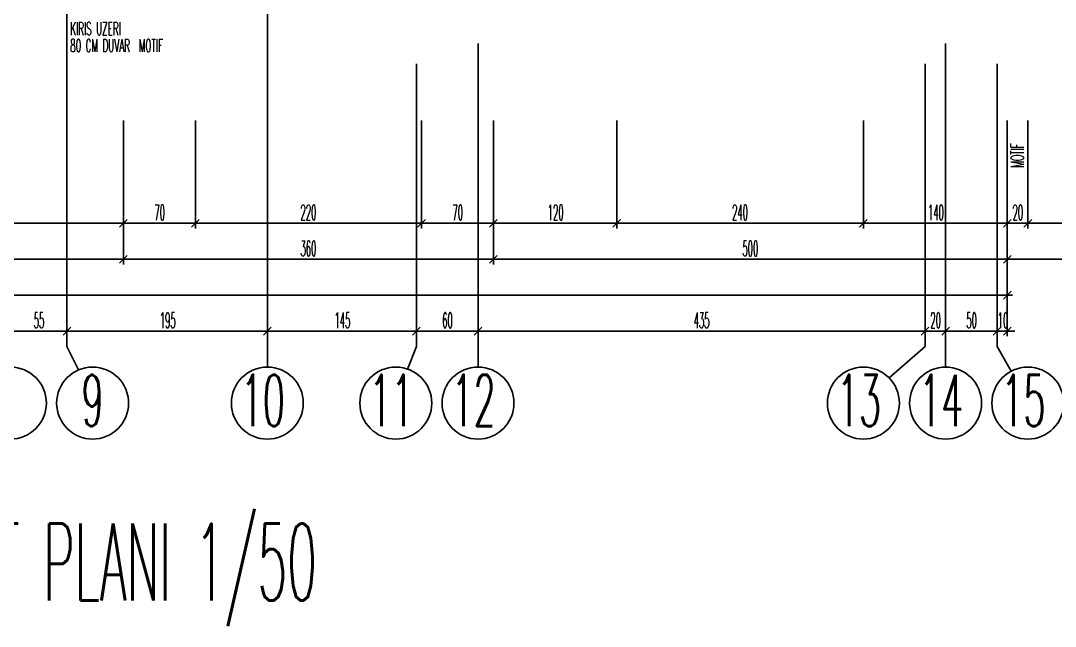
# Model space of a CAD drawing. Extents: x 78 to 306, y -397 to 18.
# Drawn here: x 276.4251 to 276.6265, y -396.89 to -396.7722 of the extents above; entities that cross this region are included whole.
import ezdxf

# ---------------------------------------------------------------- set-up
doc = ezdxf.new("R2010")
doc.units = 0
doc.header["$LTSCALE"] = 0.5
doc.header["$MEASUREMENT"] = 0
doc.linetypes.add('DASHDOT2', pattern=[0.5, 0.25, -0.125, 0, -0.125])
doc.layers.get('0').update_dxf_attribs({"linetype": 'CONTINUOUS'})
for name, color, linetype in [('AKS', 5, 'DASHDOT2'), ('KAPI', 1, 'CONTINUOUS'), ('KOLON', 4, 'CONTINUOUS'), ('OLCU', 31, 'CONTINUOUS'), ('TEFRIS', 11, 'CONTINUOUS')]:
    doc.layers.add(name, color=color, linetype=linetype)
doc.styles.add('OLCU', font='romans.shx', dxfattribs={"width": 0.6, "height": 0.125})
doc.styles.add('OLCUIC', font='ROMANS.SHX', dxfattribs={"width": 0.4, "height": 0.15})

msp = doc.modelspace()

# ---------------------------------------------------------------- linework, layer by layer
at = {"color": 0, "linetype": 'ByBlock'}
for p, q in [((276.445893941935, -396.8108098737721), (276.444393941935, -396.8123098737721)), ((276.444393941935, -396.8123098737721), (276.445893941935, -396.8108098737721)), ((276.458393941935, -396.8123098737721), (276.459893941935, -396.8108098737721)), ((276.459893941935, -396.8108098737721), (276.458393941935, -396.8123098737721)), ((276.502393941935, -396.8123098737721), (276.503893941935, -396.8108098737721)), ((276.503893941935, -396.8108098737721), (276.502393941935, -396.8123098737721)), ((276.516393941935, -396.8123098737721), (276.517893941935, -396.8108098737721)), ((276.517893941935, -396.8108098737721), (276.516393941935, -396.8123098737721)), ((276.540393941935, -396.8123098737721), (276.541893941935, -396.8108098737721)), ((276.541893941935, -396.8108098737721), (276.540393941935, -396.8123098737721)), ((276.588393941935, -396.8123098737721), (276.589893941935, -396.8108098737721)), ((276.589893941935, -396.8108098737721), (276.588393941935, -396.8123098737721)), ((276.616393941935, -396.8123098737721), (276.617893941935, -396.8108098737721)), ((276.6178939419353, -396.8108098737721), (276.6163939419353, -396.8123098737721)), ((276.6218939419353, -396.8108098737721), (276.6203939419353, -396.8123098737721)), ((276.6203939419353, -396.8123098737721), (276.6218939419353, -396.8108098737721)), ((276.4443939419353, -396.8193098737721), (276.4458939419353, -396.8178098737721)), ((276.4458939419346, -396.8178098737721), (276.4443939419345, -396.8193098737721)), ((276.5178939419346, -396.8178098737721), (276.5163939419346, -396.8193098737721)), ((276.5163939419346, -396.8193098737721), (276.5178939419346, -396.8178098737721)), ((276.6178939419353, -396.8178098737721), (276.6163939419353, -396.8193098737721)), ((276.6163939419353, -396.8193098737721), (276.6178939419353, -396.8178098737721)), ((276.6163939419353, -396.8263098737721), (276.6178939419353, -396.8248098737721)), ((276.4333939419353, -396.8333098737721), (276.4348939419353, -396.8318098737721)), ((276.4348939419353, -396.8318098737721), (276.4333939419353, -396.8333098737721)), ((276.4723939419353, -396.8333098737721), (276.4738939419353, -396.8318098737721)), ((276.4738939419353, -396.8318098737721), (276.4723939419353, -396.8333098737721)), ((276.5013939419353, -396.8333098737721), (276.5028939419353, -396.8318098737721)), ((276.5028939419353, -396.8318098737721), (276.5013939419353, -396.8333098737721)), ((276.5133939419353, -396.8333098737721), (276.5148939419353, -396.8318098737721)), ((276.5148939419353, -396.8318098737721), (276.5133939419353, -396.8333098737721)), ((276.6003939419354, -396.8333098737721), (276.6018939419353, -396.8318098737721)), ((276.6018939419353, -396.8318098737721), (276.6003939419354, -396.8333098737721)), ((276.6043939419353, -396.8333098737721), (276.6058939419353, -396.8318098737721)), ((276.6058939419353, -396.8318098737721), (276.6043939419353, -396.8333098737721)), ((276.6143939419353, -396.8333098737721), (276.6158939419353, -396.8318098737721)), ((276.6143939419353, -396.8333098737721), (276.6158939419353, -396.8318098737721)), ((276.6178939419353, -396.8318098737721), (276.6163939419353, -396.8333098737721))]:
    msp.add_line(p, q, dxfattribs=at)
at = {"layer": 'AKS'}
for p, q in [((276.4731439419353, -396.8395598737721), (276.4731439419353, -396.3515598737721)), ((276.5141439419353, -396.3515598737721), (276.5141439419353, -396.8395598737721)), ((276.6051439419354, -396.3515598737721), (276.6051439419354, -396.8395598737721)), ((276.4341439419353, -396.8355598737721), (276.4341439419353, -396.3555598737721)), ((276.5021439419353, -396.3555598737721), (276.5021439419353, -396.8355598737721)), ((276.6011439419353, -396.3555598737721), (276.6011439419353, -396.8355598737721)), ((276.6151439419353, -396.3555598737721), (276.6151439419353, -396.8355598737721)), ((276.4341439419353, -396.8355598737721), (276.4364198420649, -396.8401116740313)), ((276.5021439419353, -396.8355598737721), (276.5004287112756, -396.8399432410135)), ((276.6011439419353, -396.8355598737721), (276.5941364952977, -396.8416533056309)), ((276.6151439419353, -396.8355598737721), (276.6178885354979, -396.8403629125065))]:
    msp.add_line(p, q, dxfattribs=at)
at = {"layer": 'OLCU', "ltscale": 1.4}
for p, q in [((276.4451439419346, -396.7915598737721), (276.4451439419346, -396.8195598737721)), ((276.4591439419347, -396.7915598737721), (276.4591439419347, -396.8125598737721)), ((276.5031439419347, -396.7915598737721), (276.5031439419347, -396.8125598737721)), ((276.5171439419346, -396.7915598737721), (276.5171439419346, -396.8195598737721)), ((276.5411439419347, -396.7915598737721), (276.5411439419347, -396.8125598737721)), ((276.5891439419347, -396.7915598737721), (276.5891439419347, -396.8125598737721)), ((276.6171439419353, -396.7915598737721), (276.6171439419353, -396.8335598737721)), ((276.6211439419353, -396.7915598737721), (276.6211439419353, -396.8125598737721)), ((276.401143941935, -396.8115598737721), (276.445143941935, -396.8115598737721)), ((276.4231439419353, -396.8115598737721), (276.6481439419353, -396.8115598737721)), ((276.459143941935, -396.8115598737721), (276.445143941935, -396.8115598737721)), ((276.503143941935, -396.8115598737721), (276.459143941935, -396.8115598737721)), ((276.517143941935, -396.8115598737721), (276.503143941935, -396.8115598737721)), ((276.541143941935, -396.8115598737721), (276.517143941935, -396.8115598737721)), ((276.589143941935, -396.8115598737721), (276.541143941935, -396.8115598737721)), ((276.617143941935, -396.8115598737721), (276.589143941935, -396.8115598737721)), ((276.6171439419353, -396.8115598737721), (276.6211439419353, -396.8115598737721)), ((276.6211439419353, -396.8115598737721), (276.6471439419353, -396.8115598737721)), ((276.4011439419353, -396.8185598737721), (276.4451439419353, -396.8185598737721)), ((276.4231439419353, -396.8185598737721), (276.6481439419353, -396.8185598737721)), ((276.4451439419346, -396.8185598737721), (276.5171439419346, -396.8185598737721)), ((276.5171439419346, -396.8185598737721), (276.6171439419353, -396.8185598737721)), ((276.6171439419353, -396.8185598737721), (276.6471439419346, -396.8185598737721)), ((276.2291439419353, -396.8255598737721), (276.6171439419353, -396.8255598737721)), ((276.4231439419353, -396.8255598737721), (276.6181439419353, -396.8255598737721)), ((276.4231439419353, -396.8325598737721), (276.6181439419353, -396.8325598737721)), ((276.4341439419353, -396.8325598737721), (276.4231439419353, -396.8325598737721)), ((276.4731439419353, -396.8325598737721), (276.4341439419353, -396.8325598737721)), ((276.5021439419353, -396.8325598737721), (276.4731439419353, -396.8325598737721)), ((276.5141439419353, -396.8325598737721), (276.5021439419353, -396.8325598737721)), ((276.6011439419353, -396.8325598737721), (276.5141439419353, -396.8325598737721)), ((276.6051439419354, -396.8325598737721), (276.6011439419353, -396.8325598737721)), ((276.6151439419353, -396.8325598737721), (276.6051439419354, -396.8325598737721)), ((276.6151439419353, -396.8325598737721), (276.6136439419353, -396.8325598737721)), ((276.6171439419353, -396.8325598737721), (276.6186439419353, -396.8325598737721))]:
    msp.add_line(p, q, dxfattribs=at)
at = {"layer": 'TEFRIS'}
for centre in [(276.4231439419353, -396.8465598737721), (276.4391439419353, -396.8465598737721), (276.4731439419353, -396.8465598737721), (276.4981439419353, -396.8465598737721), (276.5141439419353, -396.8465598737721), (276.5891439419353, -396.8465598737721), (276.6051439419353, -396.8465598737721), (276.6211439419353, -396.8465598737721)]:
    msp.add_circle(centre, 0.006999999999999999, dxfattribs=at)

# ---------------------------------------------------------------- texts
at = {"layer": 'KAPI', "style": 'OLCU', "width": 0.5}
for s, height, rotation, p in [('KIRIS UZERI', 0.0025, 359.9999999982087, (276.4347799216061, -396.7749653749792)), ('80 CM DUVAR  MOTIF', 0.0025, 359.9999999982087, (276.4347799216061, -396.7782373074469)), ('MOTIF', 0.002499999999999999, 90, (276.6203396829866, -396.8007179445661))]:
    msp.add_text(s, height=height, rotation=rotation, dxfattribs=at).set_placement(p)
at = {"layer": 'KOLON', "style": 'OLCU'}
for s, height, width, p in [('9', 0.01, 0.5, (276.4369931002939, -396.851044251146)), ('10', 0.01, 0.5, (276.4679931002939, -396.851044251146)), ('11', 0.01, 0.5, (276.4929931002939, -396.851044251146)), ('12', 0.01, 0.5, (276.5089931002939, -396.851044251146)), ('13', 0.01, 0.5, (276.5839931002939, -396.851044251146)), ('14', 0.01, 0.5, (276.5999931002938, -396.851044251146)), ('15', 0.01, 0.5, (276.6159931002938, -396.851044251146)), ('6.NORMAL KAT PLANI 1/50 ', 0.015, 0.45, (276.359837657985, -396.8849903485605))]:
    msp.add_text(s, height=height, dxfattribs=dict(at, width=width)).set_placement(p)
at = {"layer": 'OLCU', "style": 'OLCUIC', "width": 0.4}
for s, p in [('70', (276.4511725133636, -396.8109598737721)), ('220', (276.4796010847922, -396.8109598737721)), ('70', (276.5091725133636, -396.8109598737721)), ('120', (276.5277153705064, -396.8109598737721)), ('240', (276.5636010847921, -396.8109598737721)), ('140', (276.6017153705064, -396.8109598737721)), ('20', (276.6181725133639, -396.8109598737721)), ('360', (276.4796010847917, -396.8179598737721)), ('500', (276.5656010847921, -396.8179598737721)), ('55', (276.4276725133639, -396.8319598737721)), ('195', (276.4522153705067, -396.8319598737721)), ('145', (276.4862153705067, -396.8319598737721)), ('60', (276.5071725133639, -396.8319598737721)), ('435', (276.5561010847925, -396.8319598737721)), ('20', (276.6021725133639, -396.8319598737721)), ('50', (276.6091725133639, -396.8319598737721)), ('10', (276.6152867990782, -396.8319598737721))]:
    msp.add_text(s, height=0.003, dxfattribs=at).set_placement(p)

doc.saveas('drawing.dxf')
